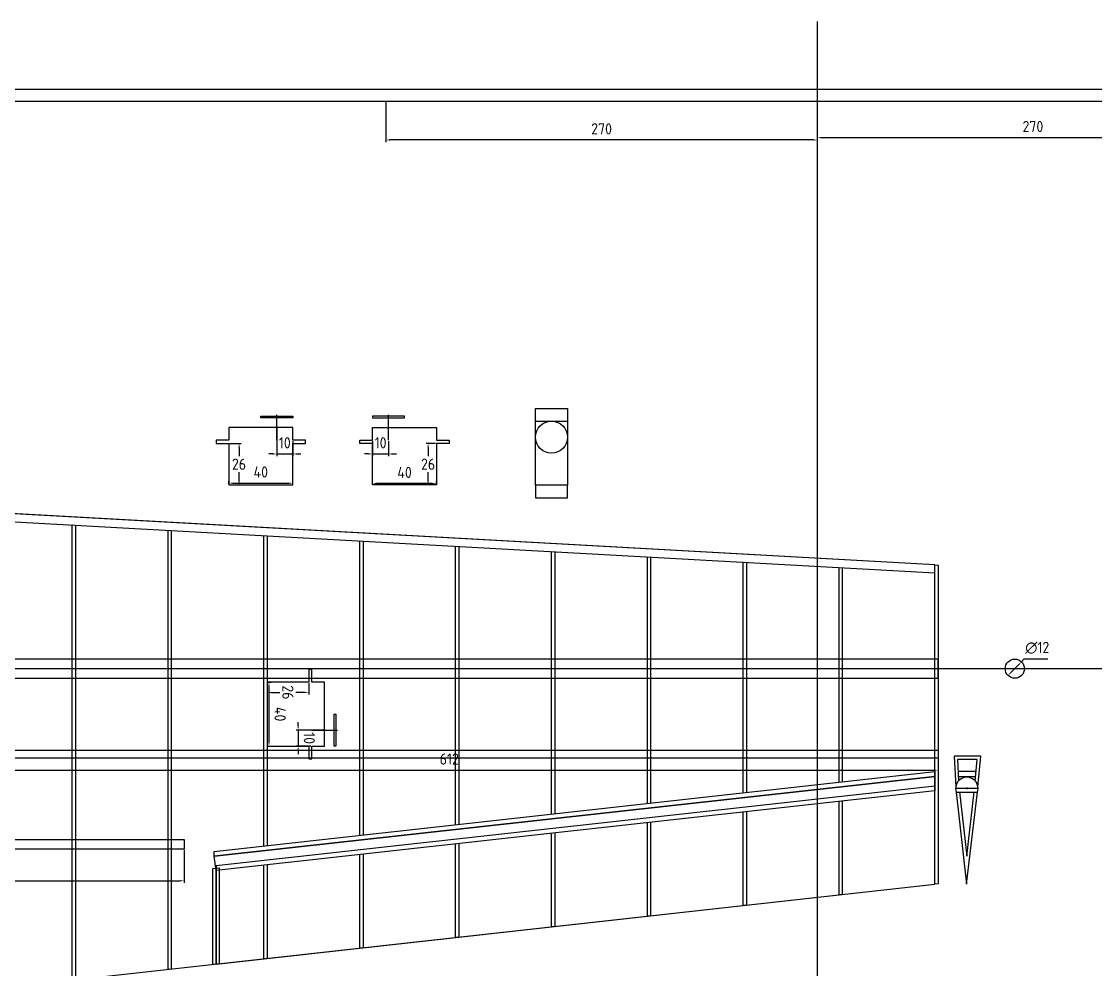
# Model space of a CAD drawing. Extents: x 426 to 4535, y 0 to 2050.
# Drawn here: x 1828 to 2501, y 1347 to 1940 of the extents above; entities that cross this region are included whole.
import ezdxf

# ---------------------------------------------------------------- set-up
doc = ezdxf.new("R2010")
doc.units = 0
doc.layers.get('0').update_dxf_attribs({"linetype": 'CONTINUOUS'})
doc.layers.get('DEFPOINTS').update_dxf_attribs({"linetype": 'CONTINUOUS'})
for name, color, linetype in [('AILE', 1, 'CONTINUOUS'), ('DIM', 7, 'CONTINUOUS'), ('EQUIPEMENT', 182, 'CONTINUOUS'), ('NERVAILE', 6, 'CONTINUOUS'), ('PRINT', 9, 'CONTINUOUS')]:
    doc.layers.add(name, color=color, linetype=linetype)
doc.styles.get("Standard").update_dxf_attribs({"font": 'ISOCP', "height": 7})
doc.dimstyles.new('ISO-25', dxfattribs={"dimtxt": 7, "dimasz": 2.5, "dimexe": 1.3, "dimexo": 0.6, "dimgap": 1.5, "dimtad": 0, "dimtih": 1, "dimtoh": 1, "dimdec": 4, "dimtxsty": 'STANDARD', "dimcen": 2.5, "dimazin": 3, "dimtfac": 1, "dimtdec": 4, "dimtmove": 0, "dimatfit": 3, "dimtvp": 1, "dimtolj": 1, "dimtzin": 0})

# ---------------------------------------------------------------- blocks, each defined once
blk = doc.blocks.new('*D27')
at = {"color": 0, "linetype": 'BYBLOCK'}
for p, q in [((2454.2, 1539.29), (2455.95, 1541.07)), ((2455.95, 1541.07), (2470.65, 1541.07)), ((2447.55, 1532.5), (2452.45, 1537.5))]:
    blk.add_line(p, q, dxfattribs=at)
for points in [[(2452.15, 1537.79), (2452.75, 1537.21), (2454.2, 1539.29)], [(2447.25, 1532.79), (2447.85, 1532.21), (2445.8, 1530.71)]]:
    blk.add_solid(points, dxfattribs=at)
at = {"layer": 'DEFPOINTS', "color": 0, "linetype": 'BYBLOCK'}
for p in [(2454.2, 1539.29), (2445.8, 1530.71)]:
    blk.add_point(p, dxfattribs=at)
at = {"color": 0, "linetype": 'BYBLOCK', "insert": (2464.05, 1548.07), "char_height": 7, "attachment_point": 5}
blk.add_mtext('\\A1;∅12', dxfattribs=at)
blk = doc.blocks.new('*D62')
at = {"color": 0, "linetype": 'BYBLOCK'}
for p, q in [((1773.77, 1776), (1780.86, 1776)), ((1779.56, 1773.5), (1779.56, 1768)), ((1779.56, 1752.5), (1779.56, 1758)), ((1773.77, 1750), (1780.86, 1750))]:
    blk.add_line(p, q, dxfattribs=at)
for points in [[(1779.15, 1773.5), (1779.98, 1773.5), (1779.56, 1776)], [(1779.15, 1752.5), (1779.98, 1752.5), (1779.56, 1750)]]:
    blk.add_solid(points, dxfattribs=at)
at = {"layer": 'DEFPOINTS', "color": 0, "linetype": 'BYBLOCK'}
for p in [(1773.17, 1776), (1773.17, 1750), (1779.56, 1750)]:
    blk.add_point(p, dxfattribs=at)
at = {"color": 0, "linetype": 'BYBLOCK', "insert": (1779.56, 1763), "char_height": 7, "attachment_point": 5}
blk.add_mtext('\\A1;26', dxfattribs=at)
blk = doc.blocks.new('*D63')
at = {"color": 0, "linetype": 'BYBLOCK'}
for p, q in [((1773.17, 1750.6), (1773.17, 1752.43)), ((1775.67, 1751.13), (1810.67, 1751.13)), ((1813.17, 1750.6), (1813.17, 1752.43))]:
    blk.add_line(p, q, dxfattribs=at)
for points in [[(1775.67, 1751.54), (1775.67, 1750.71), (1773.17, 1751.13)], [(1810.67, 1751.54), (1810.67, 1750.71), (1813.17, 1751.13)]]:
    blk.add_solid(points, dxfattribs=at)
at = {"layer": 'DEFPOINTS', "color": 0, "linetype": 'BYBLOCK'}
for p in [(1773.17, 1750), (1813.17, 1751.13), (1813.17, 1750)]:
    blk.add_point(p, dxfattribs=at)
at = {"color": 0, "linetype": 'BYBLOCK', "insert": (1793.17, 1758.13), "char_height": 7, "attachment_point": 5}
blk.add_mtext('\\A1;40', dxfattribs=at)
blk = doc.blocks.new('*D61')
at = {"color": 0, "linetype": 'BYBLOCK'}
for p, q in [((1803.17, 1785.4), (1803.17, 1768.1)), ((1813.17, 1777.4), (1813.17, 1768.1)), ((1800.67, 1769.4), (1798.17, 1769.4)), ((1803.17, 1769.4), (1813.17, 1769.4)), ((1815.67, 1769.4), (1818.17, 1769.4))]:
    blk.add_line(p, q, dxfattribs=at)
for points in [[(1800.67, 1769.82), (1800.67, 1768.99), (1803.17, 1769.4)], [(1815.67, 1769.82), (1815.67, 1768.99), (1813.17, 1769.4)]]:
    blk.add_solid(points, dxfattribs=at)
at = {"layer": 'DEFPOINTS', "color": 0, "linetype": 'BYBLOCK'}
for p in [(1803.17, 1786), (1813.17, 1778), (1813.17, 1769.4)]:
    blk.add_point(p, dxfattribs=at)
at = {"color": 0, "linetype": 'BYBLOCK', "insert": (1808.17, 1776.4), "char_height": 7, "attachment_point": 5}
blk.add_mtext('\\A1;10', dxfattribs=at)
blk = doc.blocks.new('*D58')
at = {"color": 0, "linetype": 'BYBLOCK'}
for p, q in [((1889.4, 1776), (1883.43, 1776)), ((1884.73, 1773.5), (1884.73, 1768)), ((1884.73, 1752.5), (1884.73, 1758)), ((1889.4, 1750), (1883.43, 1750))]:
    blk.add_line(p, q, dxfattribs=at)
for points in [[(1884.32, 1773.5), (1885.15, 1773.5), (1884.73, 1776)], [(1884.32, 1752.5), (1885.15, 1752.5), (1884.73, 1750)]]:
    blk.add_solid(points, dxfattribs=at)
at = {"layer": 'DEFPOINTS', "color": 0, "linetype": 'BYBLOCK'}
for p in [(1884.73, 1776), (1890, 1776), (1890, 1750)]:
    blk.add_point(p, dxfattribs=at)
at = {"color": 0, "linetype": 'BYBLOCK', "insert": (1884.73, 1763), "char_height": 7, "attachment_point": 5}
blk.add_mtext('\\A1;26', dxfattribs=at)
blk = doc.blocks.new('*D59')
at = {"color": 0, "linetype": 'BYBLOCK'}
for p, q in [((1850, 1750.6), (1850, 1752.17)), ((1887.5, 1750.87), (1852.5, 1750.87)), ((1890, 1750.6), (1890, 1752.17))]:
    blk.add_line(p, q, dxfattribs=at)
for points in [[(1852.5, 1751.28), (1852.5, 1750.45), (1850, 1750.87)], [(1887.5, 1751.28), (1887.5, 1750.45), (1890, 1750.87)]]:
    blk.add_solid(points, dxfattribs=at)
at = {"layer": 'DEFPOINTS', "color": 0, "linetype": 'BYBLOCK'}
for p in [(1850, 1750.87), (1850, 1750), (1890, 1750)]:
    blk.add_point(p, dxfattribs=at)
at = {"color": 0, "linetype": 'BYBLOCK', "insert": (1870, 1757.87), "char_height": 7, "attachment_point": 5}
blk.add_mtext('\\A1;40', dxfattribs=at)
blk = doc.blocks.new('*D60')
at = {"color": 0, "linetype": 'BYBLOCK'}
for p, q in [((1850, 1777.4), (1850, 1768.1)), ((1860, 1777.4), (1860, 1768.1)), ((1847.5, 1769.4), (1845, 1769.4)), ((1850, 1769.4), (1860, 1769.4)), ((1862.5, 1769.4), (1865, 1769.4))]:
    blk.add_line(p, q, dxfattribs=at)
for points in [[(1847.5, 1769.82), (1847.5, 1768.99), (1850, 1769.4)], [(1862.5, 1769.82), (1862.5, 1768.99), (1860, 1769.4)]]:
    blk.add_solid(points, dxfattribs=at)
at = {"layer": 'DEFPOINTS', "color": 0, "linetype": 'BYBLOCK'}
for p in [(1850, 1778), (1860, 1778), (1860, 1769.4)]:
    blk.add_point(p, dxfattribs=at)
at = {"color": 0, "linetype": 'BYBLOCK', "insert": (1855, 1776.4), "char_height": 7, "attachment_point": 5}
blk.add_mtext('\\A1;10', dxfattribs=at)
blk = doc.blocks.new('*D73')
at = {"color": 0, "linetype": 'BYBLOCK'}
for p, q in [((1106.34, 1889.72), (1106.34, 1864.79)), ((1376.34, 1889.72), (1376.34, 1864.79)), ((1373.84, 1866.09), (1108.84, 1866.09))]:
    blk.add_line(p, q, dxfattribs=at)
for points in [[(1108.84, 1866.5), (1108.84, 1865.67), (1106.34, 1866.09)], [(1373.84, 1866.5), (1373.84, 1865.67), (1376.34, 1866.09)]]:
    blk.add_solid(points, dxfattribs=at)
at = {"layer": 'DEFPOINTS', "color": 0, "linetype": 'BYBLOCK'}
for p in [(1106.34, 1890.32), (1376.34, 1890.32), (1106.34, 1866.09)]:
    blk.add_point(p, dxfattribs=at)
at = {"color": 0, "linetype": 'BYBLOCK', "insert": (1241.34, 1873.09), "char_height": 7, "attachment_point": 5}
blk.add_mtext('\\A1;270', dxfattribs=at)
blk = doc.blocks.new('*D74')
at = {"color": 0, "linetype": 'BYBLOCK'}
for p, q in [((1106.34, 1889.72), (1106.34, 1864.79)), ((1376.34, 1889.72), (1376.34, 1864.79)), ((1373.84, 1866.09), (1108.84, 1866.09))]:
    blk.add_line(p, q, dxfattribs=at)
for points in [[(1108.84, 1866.5), (1108.84, 1865.67), (1106.34, 1866.09)], [(1373.84, 1866.5), (1373.84, 1865.67), (1376.34, 1866.09)]]:
    blk.add_solid(points, dxfattribs=at)
at = {"layer": 'DEFPOINTS', "color": 0, "linetype": 'BYBLOCK'}
for p in [(1106.34, 1890.32), (1376.34, 1890.32), (1106.34, 1866.09)]:
    blk.add_point(p, dxfattribs=at)
at = {"color": 0, "linetype": 'BYBLOCK', "insert": (1241.34, 1873.09), "char_height": 7, "attachment_point": 5}
blk.add_mtext('\\A1;270', dxfattribs=at)
blk = doc.blocks.new('*D77')
at = {"color": 0, "linetype": 'BYBLOCK'}
for p, q in [((1070, 1421.4), (1070, 1400.85)), ((1930, 1421.4), (1930, 1400.85)), ((1072.5, 1402.15), (1927.5, 1402.15))]:
    blk.add_line(p, q, dxfattribs=at)
for points in [[(1072.5, 1402.57), (1072.5, 1401.73), (1070, 1402.15)], [(1927.5, 1402.57), (1927.5, 1401.73), (1930, 1402.15)]]:
    blk.add_solid(points, dxfattribs=at)
at = {"layer": 'DEFPOINTS', "color": 0, "linetype": 'BYBLOCK'}
for p in [(1070, 1422), (1930, 1422), (1930, 1402.15)]:
    blk.add_point(p, dxfattribs=at)
at = {"color": 0, "linetype": 'BYBLOCK', "insert": (1500, 1409.15), "char_height": 7, "attachment_point": 5}
blk.add_mtext('\\A1;860', dxfattribs=at)
blk = doc.blocks.new('*D80')
at = {"color": 0, "linetype": 'BYBLOCK'}
for p, q in [((1790, 1478.4), (1790, 1470.1)), ((2402, 1478.4), (2402, 1470.1)), ((1792.5, 1471.4), (2399.5, 1471.4))]:
    blk.add_line(p, q, dxfattribs=at)
for points in [[(1792.5, 1471.82), (1792.5, 1470.98), (1790, 1471.4)], [(2399.5, 1471.82), (2399.5, 1470.98), (2402, 1471.4)]]:
    blk.add_solid(points, dxfattribs=at)
at = {"layer": 'DEFPOINTS', "color": 0, "linetype": 'BYBLOCK'}
for p in [(1790, 1479), (2402, 1479), (2402, 1471.4)]:
    blk.add_point(p, dxfattribs=at)
at = {"color": 0, "linetype": 'BYBLOCK', "insert": (2096, 1478.4), "char_height": 7, "attachment_point": 5}
blk.add_mtext('\\A1;612', dxfattribs=at)
blk = doc.blocks.new('SERVOD')
at = {"layer": 'EQUIPEMENT'}
for p, q in [((-20, 42), (-20, 43)), ((-20, 43), (0, 43)), ((0, 42), (-20, 42)), ((-10, 28), (-10, 44)), ((0, 43), (0, 42)), ((0, 36), (-40, 36)), ((-40, 36), (-40, 28)), ((0, 28), (0, 36)), ((-48, 28), (-48, 26)), ((-40, 28), (-48, 28)), ((8, 28), (0, 28)), ((8, 26), (8, 28)), ((-48, 26), (-40, 26)), ((-40, 26), (-40, 0)), ((0, 0), (0, 26)), ((0, 26), (8, 26)), ((-40, 0), (0, 0))]:
    blk.add_line(p, q, dxfattribs=at)
for base, p1, p2, picture, middle in [((0, 19.40333), (-10, 36), (0, 28), '*D61', (-5, 26.40333)), ((0, 1.12657), (-40, 0), (0, 0), '*D63', (-20, 8.12657))]:
    dim = blk.add_linear_dim(base=base, p1=p1, p2=p2, dimstyle='ISO-25', dxfattribs=at)
    dim.commit()
    dim.dimension.update_dxf_attribs({"geometry": picture, "text_midpoint": middle, "insert": (-1813.17188, -1750)})
dim = blk.add_linear_dim(base=(-33.60794, 0), p1=(-40, 26), p2=(-40, 0), angle=90, dimstyle='ISO-25', dxfattribs=at)
dim.commit()
dim.dimension.update_dxf_attribs({"geometry": '*D62', "text_midpoint": (-33.60794, 13), "insert": (-1813.17188, -1750)})
blk = doc.blocks.new('SERVOG')
at = {"layer": 'EQUIPEMENT'}
for p, q in [((20, 43), (0, 43)), ((0, 43), (0, 42)), ((0, 42), (20, 42)), ((10, 28), (10, 44)), ((20, 42), (20, 43))]:
    blk.add_line(p, q, dxfattribs=at)
blk.add_lwpolyline([(0, 0), (0, 26), (-8, 26), (-8, 28), (0, 28), (0, 36), (40, 36), (40, 28), (48, 28), (48, 26), (40, 26), (40, 0)], close=True, dxfattribs=at)
for base, p1, p2, picture, middle in [((10, 19.40333), (0, 28), (10, 28), '*D60', (5, 26.40333)), ((0, 0.86547), (40, 0), (0, 0), '*D59', (20, 7.86547))]:
    dim = blk.add_linear_dim(base=base, p1=p1, p2=p2, dimstyle='ISO-25', dxfattribs=at)
    dim.commit()
    dim.dimension.update_dxf_attribs({"geometry": picture, "text_midpoint": middle, "insert": (-1850, -1750)})
dim = blk.add_linear_dim(base=(34.73201, 26), p1=(40, 0), p2=(40, 26), angle=90, dimstyle='ISO-25', dxfattribs=at)
dim.commit()
dim.dimension.update_dxf_attribs({"geometry": '*D58', "text_midpoint": (34.73201, 13), "insert": (-1850, -1750)})
blk = doc.blocks.new('A$C8222')
at = {"layer": 'EQUIPEMENT'}
for name, p in [('SERVOD', (48.02, 0.05)), ('SERVOG', (98.02, 0.05))]:
    blk.add_blockref(name, p, dxfattribs=at)

msp = doc.modelspace()

# ---------------------------------------------------------------- linework, layer by layer
for p in [(1500, 1897.91667), (500, 1535)]:
    msp.add_ray(p, (1, 0))
at = {"layer": 'AILE'}
msp.add_polyline3d([(1415, 1645.27778, 0), (600, 1600, 0), (600, 1400, 0), (1500, 1300, 0), (2400, 1400, 0), (2400, 1600, 0), (1585, 1645.27778, 0)], dxfattribs=at)
msp.add_polyline3d([(2400, 1400, 0), (2400, 1461.5, 0), (1950, 1411.5, 0), (1950, 1350, 0)], close=True, dxfattribs=at)
at = {"layer": 'EQUIPEMENT'}
for points in [[(2150, 1690), (2150, 1698), (2170, 1698), (2170, 1690)], [(2150, 1650), (2150, 1642), (2170, 1642), (2170, 1650)]]:
    msp.add_lwpolyline(points, dxfattribs=at)
msp.add_lwpolyline([(2150, 1650), (2150, 1690), (2170, 1690), (2170, 1650)], close=True, dxfattribs=at)
msp.add_circle((2160, 1680), 10, dxfattribs=at)
at = {"layer": 'NERVAILE'}
msp.add_line((2413.06878, 1457.67014), (2426.59601, 1457.67014), dxfattribs=at)
for points in [[(2426.96347, 1460.9892), (2428.6664, 1480.16232), (2411.94673, 1480.16232), (2413.03042, 1460.9892)], [(2425.27663, 1464.60365), (2426.48089, 1478.16232), (2414.06297, 1478.16232), (2414.81853, 1464.79459)], [(2412.93607, 1460.0663), (2426.83284, 1460.0663)], [(2413.32756, 1457.67014), (2419.84213, 1399.99128), (2426.59601, 1457.67014)], [(2415.31493, 1457.8946), (2419.87796, 1417.49424), (2424.60958, 1457.90274)]]:
    msp.add_lwpolyline(points, dxfattribs=at)
for points in [[(1590, 1645, 0), (1500, 1645, 0), (2400, 1595, 0), (2400, 1600, 0)], [(1860, 1625, 0), (1862, 1624.88889, 0), (1862, 1340.22222, 0), (1860, 1340, 0)], [(1920, 1621.66667, 0), (1922, 1621.55556, 0), (1922, 1346.88889, 0), (1920, 1346.66667, 0)], [(2400, 1600, 0), (2402, 1599.88889, 0), (2402, 1400.22222, 0), (2400, 1400, 0)], [(598, 1541, 0), (598, 1529, 0), (2402, 1529, 0), (2402, 1541, 0)], [(2402, 1484, 0), (2402, 1479, 0), (1790, 1479, 0), (1790, 1484, 0)], [(1948.89338, 1417.48006, 0), (1948.89338, 1420.48006, 0), (2400, 1470.5, 0), (2400, 1467.5, 0)], [(1950, 1408.5, 0), (1948.89338, 1417.48006, 0), (2400, 1467.5, 0), (2400, 1458.5, 0)], [(1930, 1428, 0), (1930, 1422, 0), (1070, 1422, 0), (1070, 1428, 0)], [(1948, 1409.77778, 0), (1950, 1410, 0), (1950, 1350, 0), (1948, 1349.77778, 0)], [(1950, 1410, 0), (1952, 1410.22222, 0), (1952, 1350.22222, 0), (1950, 1350, 0)]]:
    msp.add_polyline3d(points, close=True, dxfattribs=at)
for points in [[(1980, 1618.33333, 0), (1982, 1618.22222, 0), (1982, 1424.15101, 0)], [(1980, 1423.92925, 0), (1980, 1618.33333, 0)], [(2040, 1615, 0), (2042, 1614.88889, 0), (2042, 1430.80398, 0)], [(2040, 1430.58221, 0), (2040, 1615, 0)], [(2100, 1611.66667, 0), (2102, 1611.55556, 0), (2102, 1437.45694, 0)], [(2100, 1437.23518, 0), (2100, 1611.66667, 0)], [(2160, 1608.33333, 0), (2162, 1608.22222, 0), (2162, 1444.10991, 0)], [(2160, 1443.88814, 0), (2160, 1608.33333, 0)], [(2220, 1605, 0), (2222, 1604.88889, 0), (2222, 1450.76287, 0)], [(2220, 1450.54111, 0), (2220, 1605, 0)], [(2280, 1601.66667, 0), (2282, 1601.55556, 0), (2282, 1457.41584, 0)], [(2280, 1457.19407, 0), (2280, 1601.66667, 0)], [(2340, 1463.84704, 0), (2340, 1598.33333, 0)], [(2340, 1598.33333, 0), (2342, 1598.22222, 0), (2342, 1464.0688, 0)], [(2425.81182, 1470.62936, 0), (2414.48874, 1470.62936, 0)], [(2414.67186, 1467.38958, 0), (2425.52407, 1467.38958, 0)], [(2419.96178, 1460, 0), (2419.96099, 1460.47967, 0), (2419.96099, 1459.48994, 0)], [(2342, 1452.05556, 0), (2342, 1393.55556, 0), (2340, 1393.33333, 0), (2340, 1451.83333, 0)], [(2282, 1445.38889, 0), (2282, 1386.88889, 0), (2280, 1386.66667, 0), (2280, 1445.16667, 0)], [(2162, 1432.05556, 0), (2162, 1373.55556, 0), (2160, 1373.33333, 0), (2160, 1431.83333, 0)], [(2222, 1438.72222, 0), (2222, 1380.22222, 0), (2220, 1380, 0), (2220, 1438.5, 0)], [(2102, 1425.38889, 0), (2102, 1366.88889, 0), (2100, 1366.66667, 0), (2100, 1425.16667, 0)], [(2042, 1418.72222, 0), (2042, 1360.22222, 0), (2040, 1360, 0), (2040, 1418.5, 0)], [(1982, 1412.05556, 0), (1982, 1353.55556, 0), (1980, 1353.33333, 0), (1980, 1411.83333, 0)]]:
    msp.add_polyline3d(points, dxfattribs=at)
msp.add_circle((2450, 1535), 6, dxfattribs=at)
msp.add_arc((2419.96178, 1460), 7.03144, 340.42756209, 199.35068903, dxfattribs=at)
at = {"layer": 'PRINT'}
for p, q in [((2326.34318, 1940.32172), (2326.34318, 40.32172)), ((426.34318, 1890.32172), (3276.34318, 1890.32172))]:
    msp.add_line(p, q, dxfattribs=at)

# ---------------------------------------------------------------- block references
at = {"layer": 'EQUIPEMENT'}
msp.add_blockref('A$C8222', (1950, 1650), dxfattribs=at)
at = {"layer": 'EQUIPEMENT', "rotation": 270}
msp.add_blockref('SERVOD', (1982, 1486.5), dxfattribs=at)

# ---------------------------------------------------------------- dimensions: what is measured, and where the dimension line sits
at = {"layer": 'DIM'}
dim = msp.add_diameter_dim_2p(p1=(2445.80034, 1530.71481), p2=(2454.19966, 1539.28519), dimstyle='ISO-25', dxfattribs=at)
dim.commit()
dim.dimension.update_dxf_attribs({"geometry": '*D27', "text_midpoint": (2464.04861, 1548.07206)})
for base, p1, p2, picture, middle in [((2402, 1471.40125), (1790, 1479), (2402, 1479), '*D80', (2096, 1478.40262)), ((1930, 1402.14838), (1070, 1422), (1930, 1422), '*D77', (1500, 1409.14838))]:
    dim = msp.add_linear_dim(base=base, p1=p1, p2=p2, dimstyle='ISO-25', dxfattribs=at)
    dim.commit()
    dim.dimension.update_dxf_attribs({"geometry": picture, "text_midpoint": middle})
at = {"layer": 'PRINT'}
for base, p1, p2, picture, middle, set_off in [((2056.34318, 1866.08828), (2326.34318, 1890.32172), (2056.34318, 1890.32172), '*D73', (2191.34318, 1873.08828), (950, 0)), ((2326.34318, 1867.51449), (2596.34318, 1891.74794), (2326.34318, 1891.74794), '*D74', (2461.34318, 1874.51449), (1220, 1.42621))]:
    dim = msp.add_linear_dim(base=base, p1=p1, p2=p2, dimstyle='ISO-25', dxfattribs=at)
    dim.commit()
    dim.dimension.update_dxf_attribs({"geometry": picture, "text_midpoint": middle, "insert": set_off})

doc.saveas('drawing.dxf')
